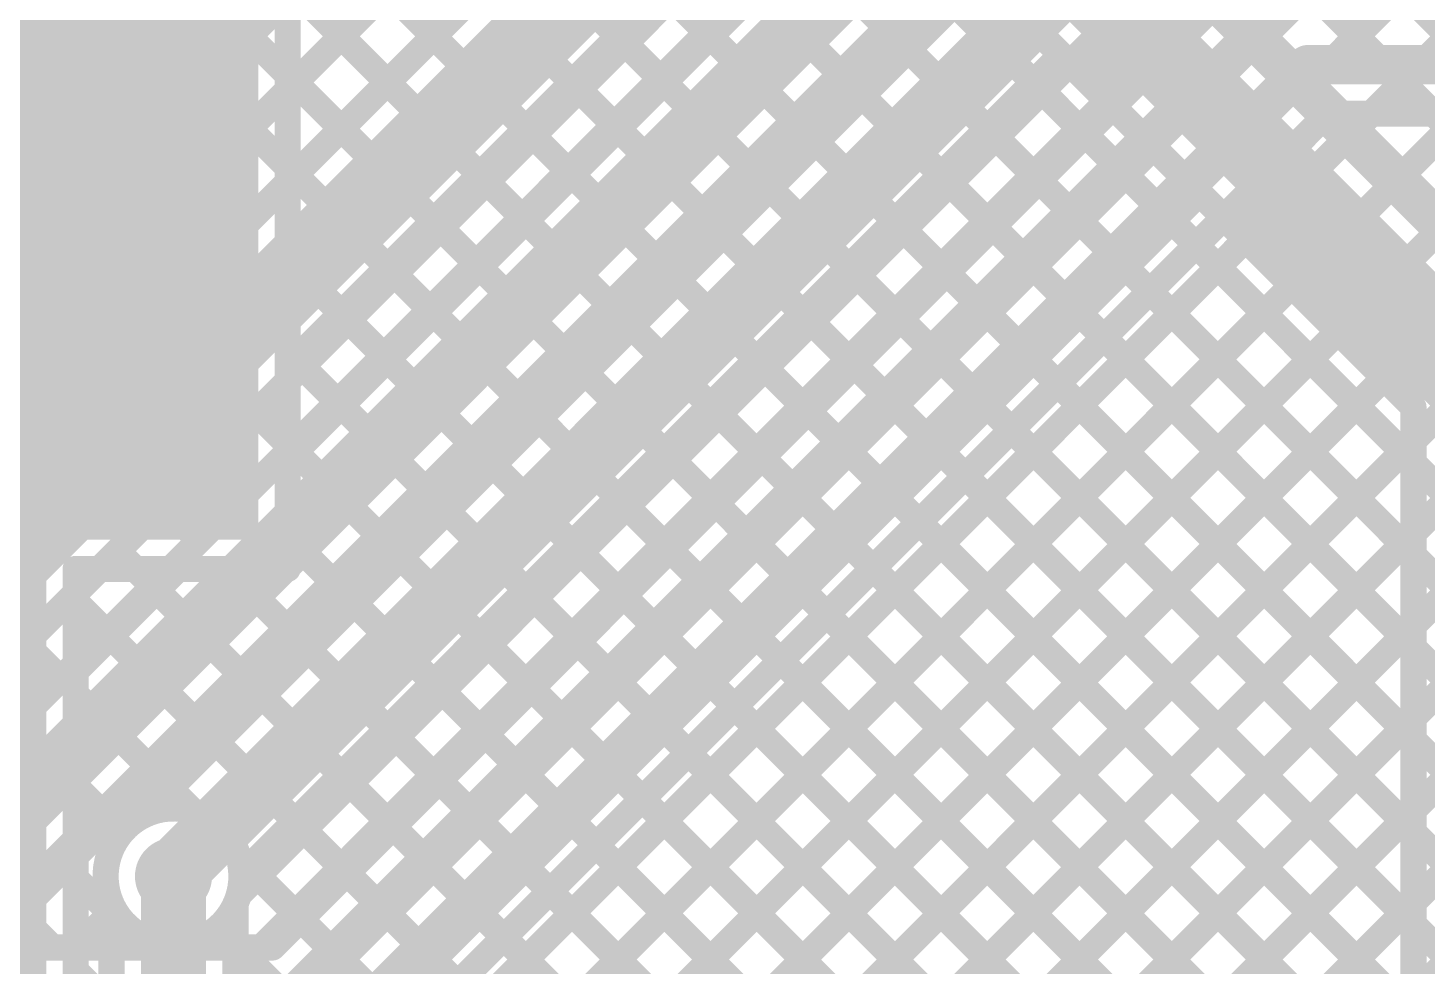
# Model space of a CAD drawing. Header units: millimetres. Extents: x -0.08 to 7.12, y -0.08 to 3.98.
# Drawn here: x 0.8624 to 1.2912, y 2.3353 to 2.6227 of the extents above; entities that cross this region are included whole.
import ezdxf

# ---------------------------------------------------------------- set-up
doc = ezdxf.new("R2010")
doc.units = ezdxf.units.MM
doc.header["$MEASUREMENT"] = 0
for name, color, linetype in [('BottomLayer', 5, 'Continuous'), ('TopLayer', 1, 'Continuous'), ('ViaHoleLayer', 16, 'Continuous')]:
    doc.layers.add(name, color=color, linetype=linetype)

msp = doc.modelspace()

# ---------------------------------------------------------------- hatches: boundary and pattern name
at = {"layer": 'BottomLayer'}
h = msp.add_hatch(color=5, dxfattribs=at)
edge = h.paths.add_edge_path()
edge.add_arc((0.907, 2.36281), 0.01181, 0, 360)
at = {"layer": 'TopLayer'}
for points in [[(0.933, 2.705), (0.685, 2.705), (0.685, 2.546), (0.933, 2.546)], [(0.685, 2.466), (0.933, 2.466), (0.933, 2.561), (0.685, 2.561)], [(0.868, 2.097), (0.868, 2.493), (0.748, 2.493), (0.748, 2.097)]]:
    msp.add_hatch(color=1, dxfattribs=at).paths.add_polyline_path(points)
h = msp.add_hatch(color=1, dxfattribs=at)
edge = h.paths.add_edge_path()
edge.add_arc((0.907, 2.36281), 0.01181, 0, 360)
at = {"layer": 'ViaHoleLayer'}
h = msp.add_hatch(color=16, dxfattribs=at)
edge = h.paths.add_edge_path()
edge.add_arc((0.907, 2.36281), 0.00591, 0, 360)

# ---------------------------------------------------------------- linework, layer by layer
at = {"layer": 'BottomLayer'}
for points, const_width in [([(0.70943, 2.42774), (2.05768, 3.776)], 0.008), ([(0.73771, 2.42774), (2.08597, 3.776)], 0.008), ([(0.766, 2.42774), (2.11425, 3.776)], 0.008), ([(0.79428, 2.42774), (2.14254, 3.776)], 0.008), ([(0.851, 2.5976), (2.0294, 3.776)], 0.008), ([(0.79434, 2.42774), (1.6298, 3.2632)], 0.008), ([(0.80324, 2.40624), (1.645, 3.248)], 0.025), ([(0.81845, 2.39104), (1.65391, 3.2265)], 0.008), ([(0.84896, 2.341), (1.73446, 3.2265)], 0.008), ([(0.93381, 2.341), (1.81931, 3.2265)], 0.008), ([(0.82913, 2.38), (1.61234, 3.16321)], 0.008), ([(0.89741, 2.38128), (1.67756, 3.16143)], 0.008), ([(0.837, 2.361), (1.62931, 3.15331)], 0.02), ([(0.90881, 2.36581), (1.697, 3.154)], 0.02), ([(0.85046, 2.34759), (1.63692, 3.13405)], 0.008), ([(0.92703, 2.35716), (1.70443, 3.13456)], 0.008), ([(0.62331, 2.729), (0.85945, 2.49286)], 0.008), ([(0.84959, 2.729), (0.97259, 2.606)], 0.008), ([(0.87787, 2.729), (0.98673, 2.62014)], 0.008), ([(0.851, 2.6993), (0.95845, 2.59185)], 0.008), ([(0.851, 2.67102), (0.94431, 2.57771)], 0.008), ([(0.851, 2.64273), (0.93016, 2.56357)], 0.008), ([(0.93733, 2.341), (1.23693, 2.6406)], 0.008), ([(0.94354, 2.326), (1.24754, 2.63)], 0.012), ([(1.05957, 2.63216), (1.07043, 2.6213)], 0.008), ([(1.20151, 2.63164), (1.21474, 2.61841)], 0.008), ([(1.12558, 2.62271), (1.13221, 2.61608)], 0.008), ([(1.04542, 2.61802), (1.05628, 2.60716)], 0.008), ([(1.18737, 2.6175), (1.2006, 2.60427)], 0.008), ([(0.851, 2.61445), (0.91602, 2.54943)], 0.008), ([(0.951, 2.308), (1.25451, 2.61151)], 0.012), ([(1.25451, 2.61151), (4.38419, 2.61151)], 0.012), ([(1.11144, 2.60857), (1.11807, 2.60194)], 0.008), ([(1.03128, 2.60388), (1.04214, 2.59301)], 0.008), ([(1.17322, 2.60335), (1.18645, 2.59012)], 0.008), ([(0.96161, 2.2974), (1.26072, 2.59651)], 0.008), ([(0.9644, 2.28674), (1.27417, 2.59651)], 0.008), ([(0.99269, 2.28674), (1.30245, 2.59651)], 0.008), ([(1.02097, 2.28674), (1.33074, 2.59651)], 0.008), ([(1.04926, 2.28674), (1.35902, 2.59651)], 0.008), ([(1.07754, 2.28674), (1.38731, 2.59651)], 0.008), ([(1.10582, 2.28674), (1.41559, 2.59651)], 0.008), ([(1.13411, 2.28674), (1.44388, 2.59651)], 0.008), ([(1.16239, 2.28674), (1.47216, 2.59651)], 0.008), ([(1.19068, 2.28674), (1.50044, 2.59651)], 0.008), ([(1.21896, 2.28674), (1.52873, 2.59651)], 0.008), ([(1.24725, 2.28674), (1.55701, 2.59651)], 0.008), ([(1.26072, 2.59651), (4.38419, 2.59651)], 0.008), ([(1.26492, 2.59651), (1.65811, 2.20332)], 0.008), ([(1.29321, 2.59651), (1.67225, 2.21746)], 0.008), ([(1.0973, 2.59443), (1.10393, 2.5878)], 0.008), ([(0.851, 2.58617), (0.90188, 2.53529)], 0.008), ([(1.01714, 2.58973), (1.028, 2.57887)], 0.008), ([(1.15908, 2.58921), (1.17231, 2.57598)], 0.008), ([(1.24868, 2.58447), (1.64215, 2.191)], 0.008), ([(0.8006, 2.58), (0.8736, 2.507)], 0.008), ([(0.82888, 2.58), (0.88774, 2.52114)], 0.008), ([(1.08316, 2.58028), (1.08979, 2.57366)], 0.008), ([(1.003, 2.57559), (1.01386, 2.56473)], 0.008), ([(1.14494, 2.57507), (1.15817, 2.56184)], 0.008), ([(1.23454, 2.57032), (1.56032, 2.24455)], 0.008), ([(1.06901, 2.56614), (1.07564, 2.55951)], 0.008), ([(0.98885, 2.56145), (0.99972, 2.55059)], 0.008), ([(1.1308, 2.56093), (1.14403, 2.5477)], 0.008), ([(1.2204, 2.55618), (1.48984, 2.28674)], 0.008), ([(1.05487, 2.552), (1.0615, 2.54537)], 0.008), ([(0.97471, 2.54731), (0.98557, 2.53644)], 0.008), ([(1.11665, 2.54678), (1.12989, 2.53355)], 0.008), ([(1.20625, 2.54204), (1.46155, 2.28674)], 0.008), ([(1.04073, 2.53786), (1.04736, 2.53123)], 0.008), ([(0.96057, 2.53316), (0.97143, 2.5223)], 0.008), ([(1.10251, 2.53264), (1.11574, 2.51941)], 0.008), ([(1.19211, 2.5279), (1.43327, 2.28674)], 0.008), ([(1.02659, 2.52372), (1.03322, 2.51709)], 0.008), ([(0.94643, 2.51902), (0.95729, 2.50816)], 0.008), ([(1.08837, 2.5185), (1.1016, 2.50527)], 0.008), ([(1.17797, 2.51376), (1.40499, 2.28674)], 0.008), ([(1.01244, 2.50957), (1.01907, 2.50294)], 0.008), ([(0.93229, 2.50488), (0.94315, 2.49402)], 0.008), ([(1.07423, 2.50436), (1.08746, 2.49113)], 0.008), ([(1.16383, 2.49961), (1.3767, 2.28674)], 0.008), ([(0.9983, 2.49543), (1.00493, 2.4888)], 0.008), ([(0.91814, 2.49074), (0.92901, 2.47988)], 0.008), ([(1.06009, 2.49022), (1.07332, 2.47699)], 0.008), ([(1.14968, 2.48547), (1.34842, 2.28674)], 0.008), ([(0.98416, 2.48129), (0.99079, 2.47466)], 0.008), ([(0.904, 2.4766), (0.91486, 2.46573)], 0.008), ([(1.04594, 2.47607), (1.05917, 2.46284)], 0.008), ([(1.13554, 2.47133), (1.32013, 2.28674)], 0.008), ([(0.97002, 2.46715), (0.97665, 2.46052)], 0.008), ([(0.88986, 2.46245), (0.90072, 2.45159)], 0.008), ([(1.0318, 2.46193), (1.04503, 2.4487)], 0.008), ([(0.95588, 2.45301), (0.96251, 2.44638)], 0.008), ([(1.1214, 2.45719), (1.29185, 2.28674)], 0.008), ([(0.87572, 2.44831), (0.88658, 2.43745)], 0.008), ([(1.01766, 2.44779), (1.03089, 2.43456)], 0.008), ([(1.10726, 2.44304), (1.26356, 2.28674)], 0.008), ([(0.94173, 2.43886), (0.94836, 2.43223)], 0.008), ([(0.86157, 2.43417), (0.87244, 2.42331)], 0.008), ([(1.00352, 2.43365), (1.01675, 2.42042)], 0.008), ([(1.09312, 2.4289), (1.23528, 2.28674)], 0.008), ([(0.92759, 2.42472), (0.93422, 2.41809)], 0.008), ([(0.98938, 2.41951), (1.00261, 2.40628)], 0.008), ([(1.07897, 2.41476), (1.207, 2.28674)], 0.008), ([(0.91345, 2.41058), (0.92008, 2.40395)], 0.008), ([(0.97523, 2.40536), (0.98846, 2.39213)], 0.008), ([(1.06483, 2.40062), (1.17871, 2.28674)], 0.008), ([(0.89931, 2.39644), (0.90594, 2.38981)], 0.008), ([(0.96109, 2.39122), (0.97432, 2.37799)], 0.008), ([(1.05069, 2.38648), (1.15043, 2.28674)], 0.008), ([(0.88516, 2.38229), (0.89116, 2.3763)], 0.008), ([(0.94695, 2.37708), (0.96018, 2.36385)], 0.008), ([(0.90721, 2.364), (0.90881, 2.3656)], 0.02), ([(0.90881, 2.3656), (0.90881, 2.36581)], 0.02), ([(1.03655, 2.37233), (1.12214, 2.28674)], 0.008), ([(0.87102, 2.36815), (0.89818, 2.341)], 0.008), ([(0.907, 2.364), (0.90721, 2.364)], 0.02), ([(0.93281, 2.36294), (0.94604, 2.34971)], 0.008), ([(1.02241, 2.35819), (1.09386, 2.28674)], 0.008), ([(0.85688, 2.35401), (0.86989, 2.341)], 0.008), ([(0.87724, 2.341), (0.88886, 2.35261)], 0.008), ([(0.87724, 2.341), (0.88886, 2.35261)], 0.008), ([(0.92049, 2.34697), (0.92646, 2.341)], 0.008), ([(1.00826, 2.34405), (1.06557, 2.28674)], 0.008), ([(0.51675, 2.341), (0.93733, 2.341)], 0.008)]:
    msp.add_lwpolyline(points, dxfattribs=dict(at, const_width=const_width))
for points, const_width in [([(1.06843, 2.6213, 1), (1.07243, 2.6213, 1)], 0.004), ([(1.12358, 2.62271, 1), (1.12758, 2.62271, 1)], 0.004), ([(0.98473, 2.62014, 1), (0.98873, 2.62014, 1)], 0.004), ([(1.04342, 2.61802, 1), (1.04742, 2.61802, 1)], 0.004), ([(1.13021, 2.61608, 1), (1.13421, 2.61608, 1)], 0.004), ([(1.18537, 2.6175, 1), (1.18937, 2.6175, 1)], 0.004), ([(1.21274, 2.61841, 1), (1.21674, 2.61841, 1)], 0.004), ([(1.25151, 2.61151, 1), (1.25751, 2.61151, 1)], 0.006), ([(1.25151, 2.61151, 1), (1.25751, 2.61151, 1)], 0.006), ([(1.10944, 2.60857, 1), (1.11344, 2.60857, 1)], 0.004), ([(0.97059, 2.606, 1), (0.97459, 2.606, 1)], 0.004), ([(1.02928, 2.60388, 1), (1.03328, 2.60388, 1)], 0.004), ([(1.05428, 2.60716, 1), (1.05828, 2.60716, 1)], 0.004), ([(1.17122, 2.60335, 1), (1.17522, 2.60335, 1)], 0.004), ([(1.1986, 2.60427, 1), (1.2026, 2.60427, 1)], 0.004), ([(1.11607, 2.60194, 1), (1.12007, 2.60194, 1)], 0.004), ([(1.25872, 2.59651, 1), (1.26272, 2.59651, 1)], 0.004), ([(1.25872, 2.59651, 1), (1.26272, 2.59651, 1)], 0.004), ([(1.26292, 2.59651, 1), (1.26692, 2.59651, 1)], 0.004), ([(1.27217, 2.59651, 1), (1.27617, 2.59651, 1)], 0.004), ([(1.29121, 2.59651, 1), (1.29521, 2.59651, 1)], 0.004), ([(0.95645, 2.59185, 1), (0.96045, 2.59185, 1)], 0.004), ([(1.04014, 2.59301, 1), (1.04414, 2.59301, 1)], 0.004), ([(1.0953, 2.59443, 1), (1.0993, 2.59443, 1)], 0.004), ([(1.01514, 2.58973, 1), (1.01914, 2.58973, 1)], 0.004), ([(1.10193, 2.5878, 1), (1.10593, 2.5878, 1)], 0.004), ([(1.15708, 2.58921, 1), (1.16108, 2.58921, 1)], 0.004), ([(1.18445, 2.59012, 1), (1.18845, 2.59012, 1)], 0.004), ([(1.24668, 2.58447, 1), (1.25068, 2.58447, 1)], 0.004), ([(0.94231, 2.57771, 1), (0.94631, 2.57771, 1)], 0.004), ([(1.026, 2.57887, 1), (1.03, 2.57887, 1)], 0.004), ([(1.08116, 2.58028, 1), (1.08516, 2.58028, 1)], 0.004), ([(1.001, 2.57559, 1), (1.005, 2.57559, 1)], 0.004), ([(1.08779, 2.57366, 1), (1.09179, 2.57366, 1)], 0.004), ([(1.14294, 2.57507, 1), (1.14694, 2.57507, 1)], 0.004), ([(1.17031, 2.57598, 1), (1.17431, 2.57598, 1)], 0.004), ([(1.23254, 2.57032, 1), (1.23654, 2.57032, 1)], 0.004), ([(1.01186, 2.56473, 1), (1.01586, 2.56473, 1)], 0.004), ([(1.06701, 2.56614, 1), (1.07101, 2.56614, 1)], 0.004), ([(0.92816, 2.56357, 1), (0.93216, 2.56357, 1)], 0.004), ([(0.98685, 2.56145, 1), (0.99085, 2.56145, 1)], 0.004), ([(1.1288, 2.56093, 1), (1.1328, 2.56093, 1)], 0.004), ([(1.15617, 2.56184, 1), (1.16017, 2.56184, 1)], 0.004), ([(1.07364, 2.55951, 1), (1.07764, 2.55951, 1)], 0.004), ([(1.2184, 2.55618, 1), (1.2224, 2.55618, 1)], 0.004), ([(1.05287, 2.552, 1), (1.05687, 2.552, 1)], 0.004), ([(0.91402, 2.54943, 1), (0.91802, 2.54943, 1)], 0.004), ([(0.97271, 2.54731, 1), (0.97671, 2.54731, 1)], 0.004), ([(0.99772, 2.55059, 1), (1.00172, 2.55059, 1)], 0.004), ([(1.14203, 2.5477, 1), (1.14603, 2.5477, 1)], 0.004), ([(1.0595, 2.54537, 1), (1.0635, 2.54537, 1)], 0.004), ([(1.11465, 2.54678, 1), (1.11865, 2.54678, 1)], 0.004), ([(1.20425, 2.54204, 1), (1.20825, 2.54204, 1)], 0.004), ([(0.89988, 2.53529, 1), (0.90388, 2.53529, 1)], 0.004), ([(0.98357, 2.53644, 1), (0.98757, 2.53644, 1)], 0.004), ([(1.03873, 2.53786, 1), (1.04273, 2.53786, 1)], 0.004), ([(0.95857, 2.53316, 1), (0.96257, 2.53316, 1)], 0.004), ([(1.04536, 2.53123, 1), (1.04936, 2.53123, 1)], 0.004), ([(1.10051, 2.53264, 1), (1.10451, 2.53264, 1)], 0.004), ([(1.12789, 2.53355, 1), (1.13189, 2.53355, 1)], 0.004), ([(1.19011, 2.5279, 1), (1.19411, 2.5279, 1)], 0.004), ([(0.96943, 2.5223, 1), (0.97343, 2.5223, 1)], 0.004), ([(1.02459, 2.52372, 1), (1.02859, 2.52372, 1)], 0.004), ([(0.88574, 2.52114, 1), (0.88974, 2.52114, 1)], 0.004), ([(0.94443, 2.51902, 1), (0.94843, 2.51902, 1)], 0.004), ([(1.08637, 2.5185, 1), (1.09037, 2.5185, 1)], 0.004), ([(1.11374, 2.51941, 1), (1.11774, 2.51941, 1)], 0.004), ([(1.03122, 2.51709, 1), (1.03522, 2.51709, 1)], 0.004), ([(1.17597, 2.51376, 1), (1.17997, 2.51376, 1)], 0.004), ([(1.01044, 2.50957, 1), (1.01444, 2.50957, 1)], 0.004), ([(0.8716, 2.507, 1), (0.8756, 2.507, 1)], 0.004), ([(0.93029, 2.50488, 1), (0.93429, 2.50488, 1)], 0.004), ([(0.95529, 2.50816, 1), (0.95929, 2.50816, 1)], 0.004), ([(1.0996, 2.50527, 1), (1.1036, 2.50527, 1)], 0.004), ([(1.01707, 2.50294, 1), (1.02107, 2.50294, 1)], 0.004), ([(1.07223, 2.50436, 1), (1.07623, 2.50436, 1)], 0.004), ([(1.16183, 2.49961, 1), (1.16583, 2.49961, 1)], 0.004), ([(0.85745, 2.49286, 1), (0.86145, 2.49286, 1)], 0.004), ([(0.94115, 2.49402, 1), (0.94515, 2.49402, 1)], 0.004), ([(0.9963, 2.49543, 1), (1.0003, 2.49543, 1)], 0.004), ([(0.91614, 2.49074, 1), (0.92014, 2.49074, 1)], 0.004), ([(1.00293, 2.4888, 1), (1.00693, 2.4888, 1)], 0.004), ([(1.05809, 2.49022, 1), (1.06209, 2.49022, 1)], 0.004), ([(1.08546, 2.49113, 1), (1.08946, 2.49113, 1)], 0.004), ([(1.14768, 2.48547, 1), (1.15168, 2.48547, 1)], 0.004), ([(0.92701, 2.47988, 1), (0.93101, 2.47988, 1)], 0.004), ([(0.98216, 2.48129, 1), (0.98616, 2.48129, 1)], 0.004), ([(0.902, 2.4766, 1), (0.906, 2.4766, 1)], 0.004), ([(0.98879, 2.47466, 1), (0.99279, 2.47466, 1)], 0.004), ([(1.04394, 2.47607, 1), (1.04794, 2.47607, 1)], 0.004), ([(1.07132, 2.47699, 1), (1.07532, 2.47699, 1)], 0.004), ([(1.13354, 2.47133, 1), (1.13754, 2.47133, 1)], 0.004), ([(0.96802, 2.46715, 1), (0.97202, 2.46715, 1)], 0.004), ([(0.88786, 2.46245, 1), (0.89186, 2.46245, 1)], 0.004), ([(0.91286, 2.46573, 1), (0.91686, 2.46573, 1)], 0.004), ([(1.0298, 2.46193, 1), (1.0338, 2.46193, 1)], 0.004), ([(1.05717, 2.46284, 1), (1.06117, 2.46284, 1)], 0.004), ([(0.97465, 2.46052, 1), (0.97865, 2.46052, 1)], 0.004), ([(0.95388, 2.45301, 1), (0.95788, 2.45301, 1)], 0.004), ([(1.1194, 2.45719, 1), (1.1234, 2.45719, 1)], 0.004), ([(0.89872, 2.45159, 1), (0.90272, 2.45159, 1)], 0.004), ([(1.04303, 2.4487, 1), (1.04703, 2.4487, 1)], 0.004), ([(0.87372, 2.44831, 1), (0.87772, 2.44831, 1)], 0.004), ([(0.96051, 2.44638, 1), (0.96451, 2.44638, 1)], 0.004), ([(1.01566, 2.44779, 1), (1.01966, 2.44779, 1)], 0.004), ([(1.10526, 2.44304, 1), (1.10926, 2.44304, 1)], 0.004), ([(0.88458, 2.43745, 1), (0.88858, 2.43745, 1)], 0.004), ([(0.93973, 2.43886, 1), (0.94373, 2.43886, 1)], 0.004), ([(0.85957, 2.43417, 1), (0.86357, 2.43417, 1)], 0.004), ([(0.94636, 2.43223, 1), (0.95036, 2.43223, 1)], 0.004), ([(1.00152, 2.43365, 1), (1.00552, 2.43365, 1)], 0.004), ([(1.02889, 2.43456, 1), (1.03289, 2.43456, 1)], 0.004), ([(1.09112, 2.4289, 1), (1.09512, 2.4289, 1)], 0.004), ([(0.87044, 2.42331, 1), (0.87444, 2.42331, 1)], 0.004), ([(0.92559, 2.42472, 1), (0.92959, 2.42472, 1)], 0.004), ([(0.98738, 2.41951, 1), (0.99138, 2.41951, 1)], 0.004), ([(1.01475, 2.42042, 1), (1.01875, 2.42042, 1)], 0.004), ([(0.93222, 2.41809, 1), (0.93622, 2.41809, 1)], 0.004), ([(1.07697, 2.41476, 1), (1.08097, 2.41476, 1)], 0.004), ([(0.91145, 2.41058, 1), (0.91545, 2.41058, 1)], 0.004), ([(1.00061, 2.40628, 1), (1.00461, 2.40628, 1)], 0.004), ([(0.91808, 2.40395, 1), (0.92208, 2.40395, 1)], 0.004), ([(0.97323, 2.40536, 1), (0.97723, 2.40536, 1)], 0.004), ([(1.06283, 2.40062, 1), (1.06683, 2.40062, 1)], 0.004), ([(0.89731, 2.39644, 1), (0.90131, 2.39644, 1)], 0.004), ([(0.90394, 2.38981, 1), (0.90794, 2.38981, 1)], 0.004), ([(0.95909, 2.39122, 1), (0.96309, 2.39122, 1)], 0.004), ([(0.98646, 2.39213, 1), (0.99046, 2.39213, 1)], 0.004), ([(1.04869, 2.38648, 1), (1.05269, 2.38648, 1)], 0.004), ([(0.88316, 2.38229, 1), (0.88716, 2.38229, 1)], 0.004), ([(0.89541, 2.38128, 1), (0.89941, 2.38128, 1)], 0.004), ([(0.89541, 2.38128, 1), (0.89941, 2.38128, 1)], 0.004), ([(0.88916, 2.3763, 1), (0.89316, 2.3763, 1)], 0.004), ([(0.94495, 2.37708, 1), (0.94895, 2.37708, 1)], 0.004), ([(0.97232, 2.37799, 1), (0.97632, 2.37799, 1)], 0.004), ([(0.90381, 2.36581, 1), (0.91381, 2.36581, 1)], 0.01), ([(0.90381, 2.36581, 1), (0.91381, 2.36581, 1)], 0.01), ([(0.90381, 2.3656, 1), (0.91381, 2.3656, 1)], 0.01), ([(0.90381, 2.3656, 1), (0.91381, 2.3656, 1)], 0.01), ([(1.03455, 2.37233, 1), (1.03855, 2.37233, 1)], 0.004), ([(0.86902, 2.36815, 1), (0.87302, 2.36815, 1)], 0.004), ([(0.902, 2.364, 1), (0.912, 2.364, 1)], 0.01), ([(0.90221, 2.364, 1), (0.91221, 2.364, 1)], 0.01), ([(0.90221, 2.364, 1), (0.91221, 2.364, 1)], 0.01), ([(0.93081, 2.36294, 1), (0.93481, 2.36294, 1)], 0.004), ([(0.95818, 2.36385, 1), (0.96218, 2.36385, 1)], 0.004), ([(0.92503, 2.35716, 1), (0.92903, 2.35716, 1)], 0.004), ([(0.92503, 2.35716, 1), (0.92903, 2.35716, 1)], 0.004), ([(1.02041, 2.35819, 1), (1.02441, 2.35819, 1)], 0.004), ([(0.88686, 2.35261, 1), (0.89086, 2.35261, 1)], 0.004), ([(0.88686, 2.35261, 1), (0.89086, 2.35261, 1)], 0.004), ([(0.91849, 2.34697, 1), (0.92249, 2.34697, 1)], 0.004), ([(0.94404, 2.34971, 1), (0.94804, 2.34971, 1)], 0.004), ([(1.00626, 2.34405, 1), (1.01026, 2.34405, 1)], 0.004), ([(0.86789, 2.341, 1), (0.87189, 2.341, 1)], 0.004), ([(0.87524, 2.341, 1), (0.87924, 2.341, 1)], 0.004), ([(0.87524, 2.341, 1), (0.87924, 2.341, 1)], 0.004), ([(0.89618, 2.341, 1), (0.90018, 2.341, 1)], 0.004), ([(0.92446, 2.341, 1), (0.92846, 2.341, 1)], 0.004), ([(0.93181, 2.341, 1), (0.93581, 2.341, 1)], 0.004), ([(0.93533, 2.341, 1), (0.93933, 2.341, 1)], 0.004), ([(0.93533, 2.341, 1), (0.93933, 2.341, 1)], 0.004)]:
    msp.add_lwpolyline(points, format="xyb", close=True, dxfattribs=dict(at, const_width=const_width))
at = {"layer": 'BottomLayer', "const_width": 0.008}
msp.add_lwpolyline([(0.92703, 2.35716, -1.522431), (0.89741, 2.38128)], format="xyb", dxfattribs=at)
at = {"layer": 'TopLayer'}
for points, const_width in [([(0.98568, 2.90403), (1.46571, 2.424)], 0.008), ([(1.01397, 2.90403), (1.494, 2.424)], 0.008), ([(1.23775, 2.61665), (1.52513, 2.90403)], 0.008), ([(1.25189, 2.60251), (1.55341, 2.90403)], 0.008), ([(1.26604, 2.58837), (1.5817, 2.90403)], 0.008), ([(1.28018, 2.57423), (1.60998, 2.90403)], 0.008), ([(1.29432, 2.56009), (1.63826, 2.90403)], 0.008), ([(0.96965, 2.89178), (1.43743, 2.424)], 0.008), ([(1.0852, 2.7692), (1.32375, 2.53066)], 0.008), ([(1.07, 2.754), (1.30854, 2.51546)], 0.025), ([(0.93147, 2.73197), (1.28704, 2.3764)], 0.008), ([(0.95922, 2.7325), (1.28704, 2.40468)], 0.008), ([(0.98751, 2.7325), (1.28704, 2.43296)], 0.008), ([(1.01579, 2.7325), (1.28704, 2.46125)], 0.008), ([(1.04408, 2.7325), (1.28704, 2.48953)], 0.008), ([(1.06109, 2.7325), (1.28704, 2.50655)], 0.008), ([(0.942, 2.60375), (1.06592, 2.72767)], 0.008), ([(0.942, 2.57), (0.942, 2.714)], 0.008), ([(0.942, 2.57546), (1.08007, 2.71353)], 0.008), ([(0.942, 2.54718), (1.09421, 2.69939)], 0.008), ([(0.942, 2.69316), (1.28704, 2.34811)], 0.008), ([(0.942, 2.51889), (1.10835, 2.68524)], 0.008), ([(0.942, 2.49061), (1.12249, 2.6711)], 0.008), ([(0.942, 2.66487), (1.28704, 2.31983)], 0.008), ([(0.942, 2.46233), (1.13663, 2.65696)], 0.008), ([(0.877, 2.36904), (1.15078, 2.64282)], 0.008), ([(0.942, 2.63659), (1.28704, 2.29154)], 0.008), ([(0.9172, 2.38095), (1.16492, 2.62868)], 0.008), ([(0.9172, 2.38095), (1.16492, 2.62868)], 0.008), ([(0.92781, 2.36328), (1.17906, 2.61453)], 0.008), ([(0.942, 2.6083), (1.28704, 2.26326)], 0.008), ([(0.926, 2.33319), (1.1932, 2.60039)], 0.008), ([(0.926, 2.3049), (1.20735, 2.58625)], 0.008), ([(0.942, 2.58002), (1.28704, 2.23497)], 0.008), ([(0.926, 2.27662), (1.22149, 2.57211)], 0.008), ([(0.942, 2.537), (0.942, 2.57)], 0.008), ([(0.942, 2.537), (0.942, 2.57)], 0.008), ([(0.926, 2.24834), (1.23563, 2.55796)], 0.008), ([(0.942, 2.55173), (1.24702, 2.24671)], 0.008), ([(0.926, 2.22005), (1.24977, 2.54382)], 0.008), ([(0.942, 2.457), (0.942, 2.537)], 0.008), ([(0.926, 2.19177), (1.26391, 2.52968)], 0.008), ([(0.942, 2.52345), (1.21728, 2.24817)], 0.008), ([(0.926, 2.16348), (1.27806, 2.51554)], 0.008), ([(1.28704, 2.08275), (1.28704, 2.50655)], 0.008), ([(0.926, 2.1352), (1.28704, 2.49624)], 0.008), ([(0.942, 2.49517), (1.18899, 2.24817)], 0.008), ([(0.93398, 2.11489), (1.28704, 2.46796)], 0.008), ([(0.942, 2.46688), (1.16071, 2.24817)], 0.008), ([(0.877, 2.457), (0.942, 2.457)], 0.008), ([(0.877, 2.39733), (0.93667, 2.457)], 0.008), ([(0.877, 2.42561), (0.90839, 2.457)], 0.008), ([(0.877, 2.45389), (0.88011, 2.457)], 0.008), ([(0.877, 2.088), (0.877, 2.457)], 0.008), ([(0.89531, 2.457), (1.1481, 2.20421)], 0.008), ([(0.9236, 2.457), (1.14839, 2.2322)], 0.008), ([(0.877, 2.44703), (1.1538, 2.17023)], 0.008), ([(0.94812, 2.10075), (1.28704, 2.43967)], 0.008), ([(0.877, 2.41874), (0.91301, 2.38274)], 0.008), ([(0.96226, 2.08661), (1.28704, 2.41139)], 0.008), ([(0.877, 2.39046), (0.89116, 2.3763)], 0.008), ([(1.15211, 2.24817), (1.28704, 2.38311)], 0.008), ([(0.907, 2.115), (0.907, 2.36281)], 0.02), ([(0.92692, 2.36882), (1.21624, 2.0795)], 0.008), ([(0.877, 2.36218), (0.888, 2.35118)], 0.008), ([(0.888, 2.115), (0.888, 2.35432)], 0.008), ([(0.926, 2.12287), (0.926, 2.35432)], 0.008), ([(1.1804, 2.24817), (1.28704, 2.35482)], 0.008), ([(0.877, 2.34076), (0.888, 2.35176)], 0.008), ([(0.877, 2.34076), (0.888, 2.35176)], 0.008), ([(0.926, 2.34146), (1.19403, 2.07343)], 0.008), ([(0.877, 2.33389), (0.888, 2.32289)], 0.008)]:
    msp.add_lwpolyline(points, dxfattribs=dict(at, const_width=const_width))
for points, const_width in [([(1.23575, 2.61665, 1), (1.23975, 2.61665, 1)], 0.004), ([(1.17706, 2.61453, 1), (1.18106, 2.61453, 1)], 0.004), ([(0.94, 2.6083, 1), (0.944, 2.6083, 1)], 0.004), ([(0.94, 2.60375, 1), (0.944, 2.60375, 1)], 0.004), ([(1.1912, 2.60039, 1), (1.1952, 2.60039, 1)], 0.004), ([(1.24989, 2.60251, 1), (1.25389, 2.60251, 1)], 0.004), ([(1.20535, 2.58625, 1), (1.20935, 2.58625, 1)], 0.004), ([(1.26404, 2.58837, 1), (1.26804, 2.58837, 1)], 0.004), ([(0.94, 2.58002, 1), (0.944, 2.58002, 1)], 0.004), ([(0.94, 2.57546, 1), (0.944, 2.57546, 1)], 0.004), ([(1.27818, 2.57423, 1), (1.28218, 2.57423, 1)], 0.004), ([(0.94, 2.57, 1), (0.944, 2.57, 1)], 0.004), ([(0.94, 2.57, 1), (0.944, 2.57, 1)], 0.004), ([(0.94, 2.57, 1), (0.944, 2.57, 1)], 0.004), ([(1.21949, 2.57211, 1), (1.22349, 2.57211, 1)], 0.004), ([(1.23363, 2.55796, 1), (1.23763, 2.55796, 1)], 0.004), ([(1.29232, 2.56009, 1), (1.29632, 2.56009, 1)], 0.004), ([(0.94, 2.55173, 1), (0.944, 2.55173, 1)], 0.004), ([(0.94, 2.54718, 1), (0.944, 2.54718, 1)], 0.004), ([(1.24777, 2.54382, 1), (1.25177, 2.54382, 1)], 0.004), ([(0.94, 2.537, 1), (0.944, 2.537, 1)], 0.004), ([(0.94, 2.537, 1), (0.944, 2.537, 1)], 0.004), ([(0.94, 2.537, 1), (0.944, 2.537, 1)], 0.004), ([(1.26191, 2.52968, 1), (1.26591, 2.52968, 1)], 0.004), ([(0.94, 2.52345, 1), (0.944, 2.52345, 1)], 0.004), ([(0.94, 2.51889, 1), (0.944, 2.51889, 1)], 0.004), ([(1.27606, 2.51554, 1), (1.28006, 2.51554, 1)], 0.004), ([(1.28504, 2.50655, 1), (1.28904, 2.50655, 1)], 0.004), ([(1.28504, 2.50655, 1), (1.28904, 2.50655, 1)], 0.004), ([(1.28504, 2.49624, 1), (1.28904, 2.49624, 1)], 0.004), ([(0.94, 2.49517, 1), (0.944, 2.49517, 1)], 0.004), ([(0.94, 2.49061, 1), (0.944, 2.49061, 1)], 0.004), ([(1.28504, 2.48953, 1), (1.28904, 2.48953, 1)], 0.004), ([(0.94, 2.46688, 1), (0.944, 2.46688, 1)], 0.004), ([(1.28504, 2.46796, 1), (1.28904, 2.46796, 1)], 0.004), ([(0.94, 2.46233, 1), (0.944, 2.46233, 1)], 0.004), ([(1.28504, 2.46125, 1), (1.28904, 2.46125, 1)], 0.004), ([(0.875, 2.457, 1), (0.879, 2.457, 1)], 0.004), ([(0.875, 2.457, 1), (0.879, 2.457, 1)], 0.004), ([(0.875, 2.45389, 1), (0.879, 2.45389, 1)], 0.004), ([(0.87811, 2.457, 1), (0.88211, 2.457, 1)], 0.004), ([(0.89331, 2.457, 1), (0.89731, 2.457, 1)], 0.004), ([(0.90639, 2.457, 1), (0.91039, 2.457, 1)], 0.004), ([(0.9216, 2.457, 1), (0.9256, 2.457, 1)], 0.004), ([(0.93467, 2.457, 1), (0.93867, 2.457, 1)], 0.004), ([(0.94, 2.457, 1), (0.944, 2.457, 1)], 0.004), ([(0.94, 2.457, 1), (0.944, 2.457, 1)], 0.004), ([(0.875, 2.44703, 1), (0.879, 2.44703, 1)], 0.004), ([(1.28504, 2.43967, 1), (1.28904, 2.43967, 1)], 0.004), ([(1.28504, 2.43296, 1), (1.28904, 2.43296, 1)], 0.004), ([(0.875, 2.42561, 1), (0.879, 2.42561, 1)], 0.004), ([(0.875, 2.41874, 1), (0.879, 2.41874, 1)], 0.004), ([(1.28504, 2.41139, 1), (1.28904, 2.41139, 1)], 0.004), ([(1.28504, 2.40468, 1), (1.28904, 2.40468, 1)], 0.004), ([(0.875, 2.39733, 1), (0.879, 2.39733, 1)], 0.004), ([(0.875, 2.39046, 1), (0.879, 2.39046, 1)], 0.004), ([(0.91101, 2.38274, 1), (0.91501, 2.38274, 1)], 0.004), ([(0.9152, 2.38095, 1), (0.9192, 2.38095, 1)], 0.004), ([(0.9152, 2.38095, 1), (0.9192, 2.38095, 1)], 0.004), ([(1.28504, 2.38311, 1), (1.28904, 2.38311, 1)], 0.004), ([(0.88916, 2.3763, 1), (0.89316, 2.3763, 1)], 0.004), ([(1.28504, 2.3764, 1), (1.28904, 2.3764, 1)], 0.004), ([(0.875, 2.36904, 1), (0.879, 2.36904, 1)], 0.004), ([(0.902, 2.36281, 1), (0.912, 2.36281, 1)], 0.01), ([(0.92492, 2.36882, 1), (0.92892, 2.36882, 1)], 0.004), ([(0.92581, 2.36328, 1), (0.92981, 2.36328, 1)], 0.004), ([(0.875, 2.36218, 1), (0.879, 2.36218, 1)], 0.004), ([(0.92581, 2.36281, 1), (0.92981, 2.36281, 1)], 0.004), ([(0.92581, 2.36281, 1), (0.92981, 2.36281, 1)], 0.004), ([(0.886, 2.35432, 1), (0.89, 2.35432, 1)], 0.004), ([(0.886, 2.35432, 1), (0.89, 2.35432, 1)], 0.004), ([(0.924, 2.35432, 1), (0.928, 2.35432, 1)], 0.004), ([(0.924, 2.35432, 1), (0.928, 2.35432, 1)], 0.004), ([(1.28504, 2.35482, 1), (1.28904, 2.35482, 1)], 0.004), ([(0.886, 2.35176, 1), (0.89, 2.35176, 1)], 0.004), ([(0.886, 2.35176, 1), (0.89, 2.35176, 1)], 0.004), ([(0.886, 2.35118, 1), (0.89, 2.35118, 1)], 0.004), ([(1.28504, 2.34811, 1), (1.28904, 2.34811, 1)], 0.004), ([(0.924, 2.34146, 1), (0.928, 2.34146, 1)], 0.004), ([(0.875, 2.34076, 1), (0.879, 2.34076, 1)], 0.004), ([(0.875, 2.34076, 1), (0.879, 2.34076, 1)], 0.004), ([(0.875, 2.33389, 1), (0.879, 2.33389, 1)], 0.004), ([(0.924, 2.33319, 1), (0.928, 2.33319, 1)], 0.004)]:
    msp.add_lwpolyline(points, format="xyb", close=True, dxfattribs=dict(at, const_width=const_width))
at = {"layer": 'TopLayer', "const_width": 0.008}
for points in [[(0.888, 2.35432, -1.235776), (0.92781, 2.36281)], [(0.92781, 2.36281, -0.105456), (0.926, 2.35432)]]:
    msp.add_lwpolyline(points, format="xyb", dxfattribs=at)

doc.saveas('drawing.dxf')
